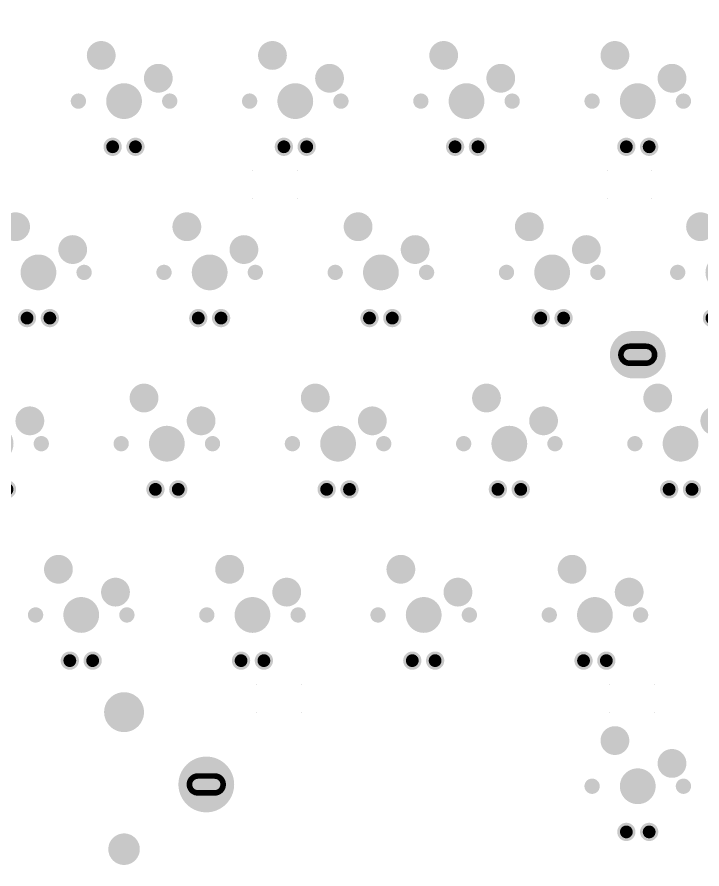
# Model space of a CAD drawing. Extents: x 803 to 1088, y 784 to 878.
# Drawn here: x 876.8 to 953, y 783.6 to 878.3 of the extents above; entities that cross this region are included whole.
import ezdxf

# ---------------------------------------------------------------- set-up
doc = ezdxf.new("R2010")
doc.units = 0
doc.layers.get('0').update_dxf_attribs({"linetype": 'CONTINUOUS'})
for name, color, linetype in [('BOTTOMSOLDER', 6, 'CONTINUOUS'), ('KEEPOUTLAYER', 6, 'CONTINUOUS'), ('PADHOLELAYER', 156, 'CONTINUOUS')]:
    doc.layers.add(name, color=color, linetype=linetype)

# ---------------------------------------------------------------- blocks, each defined once
blk = doc.blocks.new('RGB_WS2812B_77')
at = {"layer": 'PADHOLELAYER'}
for points in [[(-2.5, 1.524), (-2.5, 1.524), (-2.5, 1.524), (-2.5, 1.524)], [(2.5, 1.524), (2.5, 1.524), (2.5, 1.524), (2.5, 1.524)], [(-2.5, -1.524), (-2.5, -1.524), (-2.5, -1.524), (-2.5, -1.524)], [(2.5, -1.524), (2.5, -1.524), (2.5, -1.524), (2.5, -1.524)]]:
    blk.add_lwpolyline(points, close=True, dxfattribs=at)
blk = doc.blocks.new('RGB_WS2812B_78')
at = {"layer": 'PADHOLELAYER'}
for points in [[(-2.5, 1.524), (-2.5, 1.524), (-2.5, 1.524), (-2.5, 1.524)], [(2.5, 1.524), (2.5, 1.524), (2.5, 1.524), (2.5, 1.524)], [(-2.5, -1.524), (-2.5, -1.524), (-2.5, -1.524), (-2.5, -1.524)], [(2.5, -1.524), (2.5, -1.524), (2.5, -1.524), (2.5, -1.524)]]:
    blk.add_lwpolyline(points, close=True, dxfattribs=at)
blk = doc.blocks.new('RGB_WS2812B_85')
at = {"layer": 'PADHOLELAYER'}
for points in [[(-2.5, 1.524), (-2.5, 1.524), (-2.5, 1.524), (-2.5, 1.524)], [(2.5, 1.524), (2.5, 1.524), (2.5, 1.524), (2.5, 1.524)], [(-2.5, -1.524), (-2.5, -1.524), (-2.5, -1.524), (-2.5, -1.524)], [(2.5, -1.524), (2.5, -1.524), (2.5, -1.524), (2.5, -1.524)]]:
    blk.add_lwpolyline(points, close=True, dxfattribs=at)
blk = doc.blocks.new('RGB_WS2812B_86')
at = {"layer": 'PADHOLELAYER'}
for points in [[(-2.5, 1.524), (-2.5, 1.524), (-2.5, 1.524), (-2.5, 1.524)], [(2.5, 1.524), (2.5, 1.524), (2.5, 1.524), (2.5, 1.524)], [(-2.5, -1.524), (-2.5, -1.524), (-2.5, -1.524), (-2.5, -1.524)], [(2.5, -1.524), (2.5, -1.524), (2.5, -1.524), (2.5, -1.524)]]:
    blk.add_lwpolyline(points, close=True, dxfattribs=at)
blk = doc.blocks.new('____100')
at = {"layer": 'BOTTOMSOLDER'}
for points, const_width in [([(-3.341, 5.08, 1), (-1.739, 5.08, 1)], 1.602), ([(3.009, 2.54, 1), (4.611, 2.54, 1)], 1.602), ([(-0.995, 0, 1), (0.995, 0, 1)], 1.99), ([(-5.505, 0, 1), (-4.655, 0, 1)], 0.85), ([(4.655, 0, 1), (5.505, 0, 1)], 0.85), ([(-1.778, -5.08, 1), (-0.762, -5.08, 1)], 1.016), ([(0.762, -5.08, 1), (1.778, -5.08, 1)], 1.016)]:
    blk.add_lwpolyline(points, format="xyb", close=True, dxfattribs=dict(at, const_width=const_width))
at = {"layer": 'PADHOLELAYER'}
for points, const_width in [([(-3.29, 5.08, 1), (-1.79, 5.08, 1)], 1.5), ([(3.06, 2.54, 1), (4.56, 2.54, 1)], 1.5), ([(-0.995, 0, 1), (0.995, 0, 1)], 1.99), ([(-5.505, 0, 1), (-4.655, 0, 1)], 0.85), ([(4.655, 0, 1), (5.505, 0, 1)], 0.85), ([(-1.625, -5.08, 1), (-0.915, -5.08, 1)], 0.71), ([(0.915, -5.08, 1), (1.625, -5.08, 1)], 0.71)]:
    blk.add_lwpolyline(points, format="xyb", close=True, dxfattribs=dict(at, const_width=const_width))
blk = doc.blocks.new('____109')
at = {"layer": 'BOTTOMSOLDER'}
for points, const_width in [([(-3.341, 5.08, 1), (-1.739, 5.08, 1)], 1.602), ([(3.009, 2.54, 1), (4.611, 2.54, 1)], 1.602), ([(-0.995, 0, 1), (0.995, 0, 1)], 1.99), ([(-5.505, 0, 1), (-4.655, 0, 1)], 0.85), ([(4.655, 0, 1), (5.505, 0, 1)], 0.85), ([(-1.778, -5.08, 1), (-0.762, -5.08, 1)], 1.016), ([(0.762, -5.08, 1), (1.778, -5.08, 1)], 1.016)]:
    blk.add_lwpolyline(points, format="xyb", close=True, dxfattribs=dict(at, const_width=const_width))
at = {"layer": 'PADHOLELAYER'}
for points, const_width in [([(-3.29, 5.08, 1), (-1.79, 5.08, 1)], 1.5), ([(3.06, 2.54, 1), (4.56, 2.54, 1)], 1.5), ([(-0.995, 0, 1), (0.995, 0, 1)], 1.99), ([(-5.505, 0, 1), (-4.655, 0, 1)], 0.85), ([(4.655, 0, 1), (5.505, 0, 1)], 0.85), ([(-1.625, -5.08, 1), (-0.915, -5.08, 1)], 0.71), ([(0.915, -5.08, 1), (1.625, -5.08, 1)], 0.71)]:
    blk.add_lwpolyline(points, format="xyb", close=True, dxfattribs=dict(at, const_width=const_width))
blk = doc.blocks.new('____111')
at = {"layer": 'BOTTOMSOLDER'}
for points, const_width in [([(-3.341, 5.08, 1), (-1.739, 5.08, 1)], 1.602), ([(3.009, 2.54, 1), (4.611, 2.54, 1)], 1.602), ([(-0.995, 0, 1), (0.995, 0, 1)], 1.99), ([(-5.505, 0, 1), (-4.655, 0, 1)], 0.85), ([(4.655, 0, 1), (5.505, 0, 1)], 0.85), ([(-1.778, -5.08, 1), (-0.762, -5.08, 1)], 1.016), ([(0.762, -5.08, 1), (1.778, -5.08, 1)], 1.016)]:
    blk.add_lwpolyline(points, format="xyb", close=True, dxfattribs=dict(at, const_width=const_width))
at = {"layer": 'PADHOLELAYER'}
for points, const_width in [([(-3.29, 5.08, 1), (-1.79, 5.08, 1)], 1.5), ([(3.06, 2.54, 1), (4.56, 2.54, 1)], 1.5), ([(-0.995, 0, 1), (0.995, 0, 1)], 1.99), ([(-5.505, 0, 1), (-4.655, 0, 1)], 0.85), ([(4.655, 0, 1), (5.505, 0, 1)], 0.85), ([(-1.625, -5.08, 1), (-0.915, -5.08, 1)], 0.71), ([(0.915, -5.08, 1), (1.625, -5.08, 1)], 0.71)]:
    blk.add_lwpolyline(points, format="xyb", close=True, dxfattribs=dict(at, const_width=const_width))
blk = doc.blocks.new('____113')
at = {"layer": 'BOTTOMSOLDER'}
for points, const_width in [([(-3.341, 5.08, 1), (-1.739, 5.08, 1)], 1.602), ([(3.009, 2.54, 1), (4.611, 2.54, 1)], 1.602), ([(-0.995, 0, 1), (0.995, 0, 1)], 1.99), ([(-5.505, 0, 1), (-4.655, 0, 1)], 0.85), ([(4.655, 0, 1), (5.505, 0, 1)], 0.85), ([(-1.778, -5.08, 1), (-0.762, -5.08, 1)], 1.016), ([(0.762, -5.08, 1), (1.778, -5.08, 1)], 1.016)]:
    blk.add_lwpolyline(points, format="xyb", close=True, dxfattribs=dict(at, const_width=const_width))
at = {"layer": 'PADHOLELAYER'}
for points, const_width in [([(-3.29, 5.08, 1), (-1.79, 5.08, 1)], 1.5), ([(3.06, 2.54, 1), (4.56, 2.54, 1)], 1.5), ([(-0.995, 0, 1), (0.995, 0, 1)], 1.99), ([(-5.505, 0, 1), (-4.655, 0, 1)], 0.85), ([(4.655, 0, 1), (5.505, 0, 1)], 0.85), ([(-1.625, -5.08, 1), (-0.915, -5.08, 1)], 0.71), ([(0.915, -5.08, 1), (1.625, -5.08, 1)], 0.71)]:
    blk.add_lwpolyline(points, format="xyb", close=True, dxfattribs=dict(at, const_width=const_width))
blk = doc.blocks.new('____119')
at = {"layer": 'BOTTOMSOLDER'}
for points, const_width in [([(-3.341, 5.08, 1), (-1.739, 5.08, 1)], 1.602), ([(3.009, 2.54, 1), (4.611, 2.54, 1)], 1.602), ([(-0.995, 0, 1), (0.995, 0, 1)], 1.99), ([(-5.505, 0, 1), (-4.655, 0, 1)], 0.85), ([(4.655, 0, 1), (5.505, 0, 1)], 0.85), ([(-1.778, -5.08, 1), (-0.762, -5.08, 1)], 1.016), ([(0.762, -5.08, 1), (1.778, -5.08, 1)], 1.016)]:
    blk.add_lwpolyline(points, format="xyb", close=True, dxfattribs=dict(at, const_width=const_width))
at = {"layer": 'PADHOLELAYER'}
for points, const_width in [([(-3.29, 5.08, 1), (-1.79, 5.08, 1)], 1.5), ([(3.06, 2.54, 1), (4.56, 2.54, 1)], 1.5), ([(-0.995, 0, 1), (0.995, 0, 1)], 1.99), ([(-5.505, 0, 1), (-4.655, 0, 1)], 0.85), ([(4.655, 0, 1), (5.505, 0, 1)], 0.85), ([(-1.625, -5.08, 1), (-0.915, -5.08, 1)], 0.71), ([(0.915, -5.08, 1), (1.625, -5.08, 1)], 0.71)]:
    blk.add_lwpolyline(points, format="xyb", close=True, dxfattribs=dict(at, const_width=const_width))
blk = doc.blocks.new('____120')
at = {"layer": 'BOTTOMSOLDER'}
for points, const_width in [([(-3.341, 5.08, 1), (-1.739, 5.08, 1)], 1.602), ([(3.009, 2.54, 1), (4.611, 2.54, 1)], 1.602), ([(-0.995, 0, 1), (0.995, 0, 1)], 1.99), ([(-5.505, 0, 1), (-4.655, 0, 1)], 0.85), ([(4.655, 0, 1), (5.505, 0, 1)], 0.85), ([(-1.778, -5.08, 1), (-0.762, -5.08, 1)], 1.016), ([(0.762, -5.08, 1), (1.778, -5.08, 1)], 1.016)]:
    blk.add_lwpolyline(points, format="xyb", close=True, dxfattribs=dict(at, const_width=const_width))
at = {"layer": 'PADHOLELAYER'}
for points, const_width in [([(-3.29, 5.08, 1), (-1.79, 5.08, 1)], 1.5), ([(3.06, 2.54, 1), (4.56, 2.54, 1)], 1.5), ([(-0.995, 0, 1), (0.995, 0, 1)], 1.99), ([(-5.505, 0, 1), (-4.655, 0, 1)], 0.85), ([(4.655, 0, 1), (5.505, 0, 1)], 0.85), ([(-1.625, -5.08, 1), (-0.915, -5.08, 1)], 0.71), ([(0.915, -5.08, 1), (1.625, -5.08, 1)], 0.71)]:
    blk.add_lwpolyline(points, format="xyb", close=True, dxfattribs=dict(at, const_width=const_width))
blk = doc.blocks.new('____121')
at = {"layer": 'BOTTOMSOLDER'}
for points, const_width in [([(-3.341, 5.08, 1), (-1.739, 5.08, 1)], 1.602), ([(3.009, 2.54, 1), (4.611, 2.54, 1)], 1.602), ([(-0.995, 0, 1), (0.995, 0, 1)], 1.99), ([(-5.505, 0, 1), (-4.655, 0, 1)], 0.85), ([(4.655, 0, 1), (5.505, 0, 1)], 0.85), ([(-1.778, -5.08, 1), (-0.762, -5.08, 1)], 1.016), ([(0.762, -5.08, 1), (1.778, -5.08, 1)], 1.016)]:
    blk.add_lwpolyline(points, format="xyb", close=True, dxfattribs=dict(at, const_width=const_width))
at = {"layer": 'PADHOLELAYER'}
for points, const_width in [([(-3.29, 5.08, 1), (-1.79, 5.08, 1)], 1.5), ([(3.06, 2.54, 1), (4.56, 2.54, 1)], 1.5), ([(-0.995, 0, 1), (0.995, 0, 1)], 1.99), ([(-5.505, 0, 1), (-4.655, 0, 1)], 0.85), ([(4.655, 0, 1), (5.505, 0, 1)], 0.85), ([(-1.625, -5.08, 1), (-0.915, -5.08, 1)], 0.71), ([(0.915, -5.08, 1), (1.625, -5.08, 1)], 0.71)]:
    blk.add_lwpolyline(points, format="xyb", close=True, dxfattribs=dict(at, const_width=const_width))
blk = doc.blocks.new('____122')
at = {"layer": 'BOTTOMSOLDER'}
for points, const_width in [([(-3.341, 5.08, 1), (-1.739, 5.08, 1)], 1.602), ([(3.009, 2.54, 1), (4.611, 2.54, 1)], 1.602), ([(-0.995, 0, 1), (0.995, 0, 1)], 1.99), ([(-5.505, 0, 1), (-4.655, 0, 1)], 0.85), ([(4.655, 0, 1), (5.505, 0, 1)], 0.85), ([(-1.778, -5.08, 1), (-0.762, -5.08, 1)], 1.016), ([(0.762, -5.08, 1), (1.778, -5.08, 1)], 1.016)]:
    blk.add_lwpolyline(points, format="xyb", close=True, dxfattribs=dict(at, const_width=const_width))
at = {"layer": 'PADHOLELAYER'}
for points, const_width in [([(-3.29, 5.08, 1), (-1.79, 5.08, 1)], 1.5), ([(3.06, 2.54, 1), (4.56, 2.54, 1)], 1.5), ([(-0.995, 0, 1), (0.995, 0, 1)], 1.99), ([(-5.505, 0, 1), (-4.655, 0, 1)], 0.85), ([(4.655, 0, 1), (5.505, 0, 1)], 0.85), ([(-1.625, -5.08, 1), (-0.915, -5.08, 1)], 0.71), ([(0.915, -5.08, 1), (1.625, -5.08, 1)], 0.71)]:
    blk.add_lwpolyline(points, format="xyb", close=True, dxfattribs=dict(at, const_width=const_width))
blk = doc.blocks.new('____136')
at = {"layer": 'BOTTOMSOLDER'}
for points, const_width in [([(-3.341, 5.08, 1), (-1.739, 5.08, 1)], 1.602), ([(3.009, 2.54, 1), (4.611, 2.54, 1)], 1.602), ([(-0.995, 0, 1), (0.995, 0, 1)], 1.99), ([(-5.505, 0, 1), (-4.655, 0, 1)], 0.85), ([(4.655, 0, 1), (5.505, 0, 1)], 0.85), ([(-1.778, -5.08, 1), (-0.762, -5.08, 1)], 1.016), ([(0.762, -5.08, 1), (1.778, -5.08, 1)], 1.016)]:
    blk.add_lwpolyline(points, format="xyb", close=True, dxfattribs=dict(at, const_width=const_width))
at = {"layer": 'PADHOLELAYER'}
for points, const_width in [([(-3.29, 5.08, 1), (-1.79, 5.08, 1)], 1.5), ([(3.06, 2.54, 1), (4.56, 2.54, 1)], 1.5), ([(-0.995, 0, 1), (0.995, 0, 1)], 1.99), ([(-5.505, 0, 1), (-4.655, 0, 1)], 0.85), ([(4.655, 0, 1), (5.505, 0, 1)], 0.85), ([(-1.625, -5.08, 1), (-0.915, -5.08, 1)], 0.71), ([(0.915, -5.08, 1), (1.625, -5.08, 1)], 0.71)]:
    blk.add_lwpolyline(points, format="xyb", close=True, dxfattribs=dict(at, const_width=const_width))
blk = doc.blocks.new('____137')
at = {"layer": 'BOTTOMSOLDER'}
for points, const_width in [([(-3.341, 5.08, 1), (-1.739, 5.08, 1)], 1.602), ([(3.009, 2.54, 1), (4.611, 2.54, 1)], 1.602), ([(-0.995, 0, 1), (0.995, 0, 1)], 1.99), ([(-5.505, 0, 1), (-4.655, 0, 1)], 0.85), ([(4.655, 0, 1), (5.505, 0, 1)], 0.85), ([(-1.778, -5.08, 1), (-0.762, -5.08, 1)], 1.016), ([(0.762, -5.08, 1), (1.778, -5.08, 1)], 1.016)]:
    blk.add_lwpolyline(points, format="xyb", close=True, dxfattribs=dict(at, const_width=const_width))
at = {"layer": 'PADHOLELAYER'}
for points, const_width in [([(-3.29, 5.08, 1), (-1.79, 5.08, 1)], 1.5), ([(3.06, 2.54, 1), (4.56, 2.54, 1)], 1.5), ([(-0.995, 0, 1), (0.995, 0, 1)], 1.99), ([(-5.505, 0, 1), (-4.655, 0, 1)], 0.85), ([(4.655, 0, 1), (5.505, 0, 1)], 0.85), ([(-1.625, -5.08, 1), (-0.915, -5.08, 1)], 0.71), ([(0.915, -5.08, 1), (1.625, -5.08, 1)], 0.71)]:
    blk.add_lwpolyline(points, format="xyb", close=True, dxfattribs=dict(at, const_width=const_width))
blk = doc.blocks.new('____138')
at = {"layer": 'BOTTOMSOLDER'}
for points, const_width in [([(-3.341, 5.08, 1), (-1.739, 5.08, 1)], 1.602), ([(3.009, 2.54, 1), (4.611, 2.54, 1)], 1.602), ([(-0.995, 0, 1), (0.995, 0, 1)], 1.99), ([(-5.505, 0, 1), (-4.655, 0, 1)], 0.85), ([(4.655, 0, 1), (5.505, 0, 1)], 0.85), ([(-1.778, -5.08, 1), (-0.762, -5.08, 1)], 1.016), ([(0.762, -5.08, 1), (1.778, -5.08, 1)], 1.016)]:
    blk.add_lwpolyline(points, format="xyb", close=True, dxfattribs=dict(at, const_width=const_width))
at = {"layer": 'PADHOLELAYER'}
for points, const_width in [([(-3.29, 5.08, 1), (-1.79, 5.08, 1)], 1.5), ([(3.06, 2.54, 1), (4.56, 2.54, 1)], 1.5), ([(-0.995, 0, 1), (0.995, 0, 1)], 1.99), ([(-5.505, 0, 1), (-4.655, 0, 1)], 0.85), ([(4.655, 0, 1), (5.505, 0, 1)], 0.85), ([(-1.625, -5.08, 1), (-0.915, -5.08, 1)], 0.71), ([(0.915, -5.08, 1), (1.625, -5.08, 1)], 0.71)]:
    blk.add_lwpolyline(points, format="xyb", close=True, dxfattribs=dict(at, const_width=const_width))
blk = doc.blocks.new('____139')
at = {"layer": 'BOTTOMSOLDER'}
for points, const_width in [([(-3.341, 5.08, 1), (-1.739, 5.08, 1)], 1.602), ([(3.009, 2.54, 1), (4.611, 2.54, 1)], 1.602), ([(-0.995, 0, 1), (0.995, 0, 1)], 1.99), ([(-5.505, 0, 1), (-4.655, 0, 1)], 0.85), ([(4.655, 0, 1), (5.505, 0, 1)], 0.85), ([(-1.778, -5.08, 1), (-0.762, -5.08, 1)], 1.016), ([(0.762, -5.08, 1), (1.778, -5.08, 1)], 1.016)]:
    blk.add_lwpolyline(points, format="xyb", close=True, dxfattribs=dict(at, const_width=const_width))
at = {"layer": 'PADHOLELAYER'}
for points, const_width in [([(-3.29, 5.08, 1), (-1.79, 5.08, 1)], 1.5), ([(3.06, 2.54, 1), (4.56, 2.54, 1)], 1.5), ([(-0.995, 0, 1), (0.995, 0, 1)], 1.99), ([(-5.505, 0, 1), (-4.655, 0, 1)], 0.85), ([(4.655, 0, 1), (5.505, 0, 1)], 0.85), ([(-1.625, -5.08, 1), (-0.915, -5.08, 1)], 0.71), ([(0.915, -5.08, 1), (1.625, -5.08, 1)], 0.71)]:
    blk.add_lwpolyline(points, format="xyb", close=True, dxfattribs=dict(at, const_width=const_width))
blk = doc.blocks.new('____141')
at = {"layer": 'BOTTOMSOLDER'}
for points, const_width in [([(-3.341, 5.08, 1), (-1.739, 5.08, 1)], 1.602), ([(3.009, 2.54, 1), (4.611, 2.54, 1)], 1.602), ([(-0.995, 0, 1), (0.995, 0, 1)], 1.99), ([(-5.505, 0, 1), (-4.655, 0, 1)], 0.85), ([(4.655, 0, 1), (5.505, 0, 1)], 0.85), ([(-1.778, -5.08, 1), (-0.762, -5.08, 1)], 1.016), ([(0.762, -5.08, 1), (1.778, -5.08, 1)], 1.016)]:
    blk.add_lwpolyline(points, format="xyb", close=True, dxfattribs=dict(at, const_width=const_width))
at = {"layer": 'PADHOLELAYER'}
for points, const_width in [([(-3.29, 5.08, 1), (-1.79, 5.08, 1)], 1.5), ([(3.06, 2.54, 1), (4.56, 2.54, 1)], 1.5), ([(-0.995, 0, 1), (0.995, 0, 1)], 1.99), ([(-5.505, 0, 1), (-4.655, 0, 1)], 0.85), ([(4.655, 0, 1), (5.505, 0, 1)], 0.85), ([(-1.625, -5.08, 1), (-0.915, -5.08, 1)], 0.71), ([(0.915, -5.08, 1), (1.625, -5.08, 1)], 0.71)]:
    blk.add_lwpolyline(points, format="xyb", close=True, dxfattribs=dict(at, const_width=const_width))
blk = doc.blocks.new('____142')
at = {"layer": 'BOTTOMSOLDER'}
for points, const_width in [([(-3.341, 5.08, 1), (-1.739, 5.08, 1)], 1.602), ([(3.009, 2.54, 1), (4.611, 2.54, 1)], 1.602), ([(-0.995, 0, 1), (0.995, 0, 1)], 1.99), ([(-5.505, 0, 1), (-4.655, 0, 1)], 0.85), ([(4.655, 0, 1), (5.505, 0, 1)], 0.85), ([(-1.778, -5.08, 1), (-0.762, -5.08, 1)], 1.016), ([(0.762, -5.08, 1), (1.778, -5.08, 1)], 1.016)]:
    blk.add_lwpolyline(points, format="xyb", close=True, dxfattribs=dict(at, const_width=const_width))
at = {"layer": 'PADHOLELAYER'}
for points, const_width in [([(-3.29, 5.08, 1), (-1.79, 5.08, 1)], 1.5), ([(3.06, 2.54, 1), (4.56, 2.54, 1)], 1.5), ([(-0.995, 0, 1), (0.995, 0, 1)], 1.99), ([(-5.505, 0, 1), (-4.655, 0, 1)], 0.85), ([(4.655, 0, 1), (5.505, 0, 1)], 0.85), ([(-1.625, -5.08, 1), (-0.915, -5.08, 1)], 0.71), ([(0.915, -5.08, 1), (1.625, -5.08, 1)], 0.71)]:
    blk.add_lwpolyline(points, format="xyb", close=True, dxfattribs=dict(at, const_width=const_width))
blk = doc.blocks.new('____143')
at = {"layer": 'BOTTOMSOLDER'}
for points, const_width in [([(-3.341, 5.08, 1), (-1.739, 5.08, 1)], 1.602), ([(3.009, 2.54, 1), (4.611, 2.54, 1)], 1.602), ([(-0.995, 0, 1), (0.995, 0, 1)], 1.99), ([(-5.505, 0, 1), (-4.655, 0, 1)], 0.85), ([(4.655, 0, 1), (5.505, 0, 1)], 0.85), ([(-1.778, -5.08, 1), (-0.762, -5.08, 1)], 1.016), ([(0.762, -5.08, 1), (1.778, -5.08, 1)], 1.016)]:
    blk.add_lwpolyline(points, format="xyb", close=True, dxfattribs=dict(at, const_width=const_width))
at = {"layer": 'PADHOLELAYER'}
for points, const_width in [([(-3.29, 5.08, 1), (-1.79, 5.08, 1)], 1.5), ([(3.06, 2.54, 1), (4.56, 2.54, 1)], 1.5), ([(-0.995, 0, 1), (0.995, 0, 1)], 1.99), ([(-5.505, 0, 1), (-4.655, 0, 1)], 0.85), ([(4.655, 0, 1), (5.505, 0, 1)], 0.85), ([(-1.625, -5.08, 1), (-0.915, -5.08, 1)], 0.71), ([(0.915, -5.08, 1), (1.625, -5.08, 1)], 0.71)]:
    blk.add_lwpolyline(points, format="xyb", close=True, dxfattribs=dict(at, const_width=const_width))
blk = doc.blocks.new('____144')
at = {"layer": 'BOTTOMSOLDER'}
for points, const_width in [([(-3.341, 5.08, 1), (-1.739, 5.08, 1)], 1.602), ([(3.009, 2.54, 1), (4.611, 2.54, 1)], 1.602), ([(-0.995, 0, 1), (0.995, 0, 1)], 1.99), ([(-5.505, 0, 1), (-4.655, 0, 1)], 0.85), ([(4.655, 0, 1), (5.505, 0, 1)], 0.85), ([(-1.778, -5.08, 1), (-0.762, -5.08, 1)], 1.016), ([(0.762, -5.08, 1), (1.778, -5.08, 1)], 1.016)]:
    blk.add_lwpolyline(points, format="xyb", close=True, dxfattribs=dict(at, const_width=const_width))
at = {"layer": 'PADHOLELAYER'}
for points, const_width in [([(-3.29, 5.08, 1), (-1.79, 5.08, 1)], 1.5), ([(3.06, 2.54, 1), (4.56, 2.54, 1)], 1.5), ([(-0.995, 0, 1), (0.995, 0, 1)], 1.99), ([(-5.505, 0, 1), (-4.655, 0, 1)], 0.85), ([(4.655, 0, 1), (5.505, 0, 1)], 0.85), ([(-1.625, -5.08, 1), (-0.915, -5.08, 1)], 0.71), ([(0.915, -5.08, 1), (1.625, -5.08, 1)], 0.71)]:
    blk.add_lwpolyline(points, format="xyb", close=True, dxfattribs=dict(at, const_width=const_width))
blk = doc.blocks.new('____145')
at = {"layer": 'BOTTOMSOLDER'}
for points, const_width in [([(-3.341, 5.08, 1), (-1.739, 5.08, 1)], 1.602), ([(3.009, 2.54, 1), (4.611, 2.54, 1)], 1.602), ([(-0.995, 0, 1), (0.995, 0, 1)], 1.99), ([(-5.505, 0, 1), (-4.655, 0, 1)], 0.85), ([(4.655, 0, 1), (5.505, 0, 1)], 0.85), ([(-1.778, -5.08, 1), (-0.762, -5.08, 1)], 1.016), ([(0.762, -5.08, 1), (1.778, -5.08, 1)], 1.016)]:
    blk.add_lwpolyline(points, format="xyb", close=True, dxfattribs=dict(at, const_width=const_width))
at = {"layer": 'PADHOLELAYER'}
for points, const_width in [([(-3.29, 5.08, 1), (-1.79, 5.08, 1)], 1.5), ([(3.06, 2.54, 1), (4.56, 2.54, 1)], 1.5), ([(-0.995, 0, 1), (0.995, 0, 1)], 1.99), ([(-5.505, 0, 1), (-4.655, 0, 1)], 0.85), ([(4.655, 0, 1), (5.505, 0, 1)], 0.85), ([(-1.625, -5.08, 1), (-0.915, -5.08, 1)], 0.71), ([(0.915, -5.08, 1), (1.625, -5.08, 1)], 0.71)]:
    blk.add_lwpolyline(points, format="xyb", close=True, dxfattribs=dict(at, const_width=const_width))
blk = doc.blocks.new('____152')
at = {"layer": 'BOTTOMSOLDER'}
for points, const_width in [([(-3.341, 5.08, 1), (-1.739, 5.08, 1)], 1.602), ([(3.009, 2.54, 1), (4.611, 2.54, 1)], 1.602), ([(-0.995, 0, 1), (0.995, 0, 1)], 1.99), ([(-5.505, 0, 1), (-4.655, 0, 1)], 0.85), ([(4.655, 0, 1), (5.505, 0, 1)], 0.85), ([(-1.778, -5.08, 1), (-0.762, -5.08, 1)], 1.016), ([(0.762, -5.08, 1), (1.778, -5.08, 1)], 1.016)]:
    blk.add_lwpolyline(points, format="xyb", close=True, dxfattribs=dict(at, const_width=const_width))
at = {"layer": 'PADHOLELAYER'}
for points, const_width in [([(-3.29, 5.08, 1), (-1.79, 5.08, 1)], 1.5), ([(3.06, 2.54, 1), (4.56, 2.54, 1)], 1.5), ([(-0.995, 0, 1), (0.995, 0, 1)], 1.99), ([(-5.505, 0, 1), (-4.655, 0, 1)], 0.85), ([(4.655, 0, 1), (5.505, 0, 1)], 0.85), ([(-1.625, -5.08, 1), (-0.915, -5.08, 1)], 0.71), ([(0.915, -5.08, 1), (1.625, -5.08, 1)], 0.71)]:
    blk.add_lwpolyline(points, format="xyb", close=True, dxfattribs=dict(at, const_width=const_width))
blk = doc.blocks.new('____156')
at = {"layer": 'BOTTOMSOLDER'}
for points, const_width in [([(-3.341, 5.08, 1), (-1.739, 5.08, 1)], 1.602), ([(3.009, 2.54, 1), (4.611, 2.54, 1)], 1.602), ([(-0.995, 0, 1), (0.995, 0, 1)], 1.99), ([(-5.505, 0, 1), (-4.655, 0, 1)], 0.85), ([(4.655, 0, 1), (5.505, 0, 1)], 0.85), ([(-1.778, -5.08, 1), (-0.762, -5.08, 1)], 1.016), ([(0.762, -5.08, 1), (1.778, -5.08, 1)], 1.016)]:
    blk.add_lwpolyline(points, format="xyb", close=True, dxfattribs=dict(at, const_width=const_width))
at = {"layer": 'PADHOLELAYER'}
for points, const_width in [([(-3.29, 5.08, 1), (-1.79, 5.08, 1)], 1.5), ([(3.06, 2.54, 1), (4.56, 2.54, 1)], 1.5), ([(-0.995, 0, 1), (0.995, 0, 1)], 1.99), ([(-5.505, 0, 1), (-4.655, 0, 1)], 0.85), ([(4.655, 0, 1), (5.505, 0, 1)], 0.85), ([(-1.625, -5.08, 1), (-0.915, -5.08, 1)], 0.71), ([(0.915, -5.08, 1), (1.625, -5.08, 1)], 0.71)]:
    blk.add_lwpolyline(points, format="xyb", close=True, dxfattribs=dict(at, const_width=const_width))
blk = doc.blocks.new('7X____228')
at = {"layer": 'BOTTOMSOLDER'}
for points, const_width in [([(-58.259, 8.24, 1), (-56.041, 8.24, 1)], 2.219), ([(56.041, 8.24, 1), (58.259, 8.24, 1)], 2.219), ([(-58.026, -7, 1), (-56.274, -7, 1)], 1.753), ([(56.274, -7, 1), (58.026, -7, 1)], 1.753)]:
    blk.add_lwpolyline(points, format="xyb", close=True, dxfattribs=dict(at, const_width=const_width))
at = {"layer": 'PADHOLELAYER'}
for points, const_width in [([(-58.145, 8.24, 1), (-56.155, 8.24, 1)], 1.99), ([(56.155, 8.24, 1), (58.145, 8.24, 1)], 1.99), ([(-57.912, -7, 1), (-56.388, -7, 1)], 1.524), ([(56.388, -7, 1), (57.912, -7, 1)], 1.524)]:
    blk.add_lwpolyline(points, format="xyb", close=True, dxfattribs=dict(at, const_width=const_width))

msp = doc.modelspace()

# ---------------------------------------------------------------- linework, layer by layer
at = {"layer": 'BOTTOMSOLDER', "const_width": 5.283}
msp.add_lwpolyline([(946.286, 840.791), (945.366, 840.791)], dxfattribs=at)
at = {"layer": 'BOTTOMSOLDER'}
for points, const_width in [([(944.045, 840.791, 1), (946.687, 840.791, 1)], 2.642), ([(944.965, 840.791, 1), (947.607, 840.791, 1)], 2.642), ([(896.274, 792.997, 1), (899.376, 792.997, 1)], 3.102)]:
    msp.add_lwpolyline(points, format="xyb", close=True, dxfattribs=dict(at, const_width=const_width))
at = {"layer": 'KEEPOUTLAYER', "const_width": 0.00159}
for points in [[(805.481, 878.348), (1086.178, 878.34)], [(805.482, 783.599), (1086.192, 783.608)]]:
    msp.add_lwpolyline(points, dxfattribs=at)
at = {"layer": 'PADHOLELAYER', "const_width": 0.625}
for points in [[(944.888, 841.728), (946.764, 841.728, -1), (946.764, 839.854), (944.888, 839.854, -1)], [(896.887, 793.935), (898.763, 793.935, -1), (898.763, 792.06), (896.887, 792.06, -1)]]:
    msp.add_lwpolyline(points, format="xyb", close=True, dxfattribs=at)

# ---------------------------------------------------------------- block references
for name, p in [('____113', (888.676, 868.998)), ('____121', (907.726, 868.998)), ('____120', (926.776, 868.998)), ('____119', (945.826, 868.998)), ('RGB_WS2812B_77', (905.502, 859.714)), ('RGB_WS2812B_78', (944.905, 859.714)), ('____145', (879.151, 849.948)), ('____144', (898.201, 849.948)), ('____137', (917.251, 849.948)), ('____152', (936.301, 849.948)), ('____156', (955.351, 849.948)), ('____122', (874.387, 830.897)), ('____141', (893.437, 830.897)), ('____139', (912.487, 830.897)), ('____138', (931.537, 830.897)), ('____136', (950.587, 830.897)), ('____111', (883.912, 811.848)), ('____109', (902.962, 811.848)), ('____142', (922.012, 811.848)), ('____143', (941.062, 811.848)), ('7X____228', (945.826, 792.798)), ('____100', (945.826, 792.798))]:
    msp.add_blockref(name, p)
at = {"rotation": 180}
for name, p in [('RGB_WS2812B_86', (905.899, 802.564)), ('RGB_WS2812B_85', (945.134, 802.564))]:
    msp.add_blockref(name, p, dxfattribs=at)

doc.saveas('drawing.dxf')
